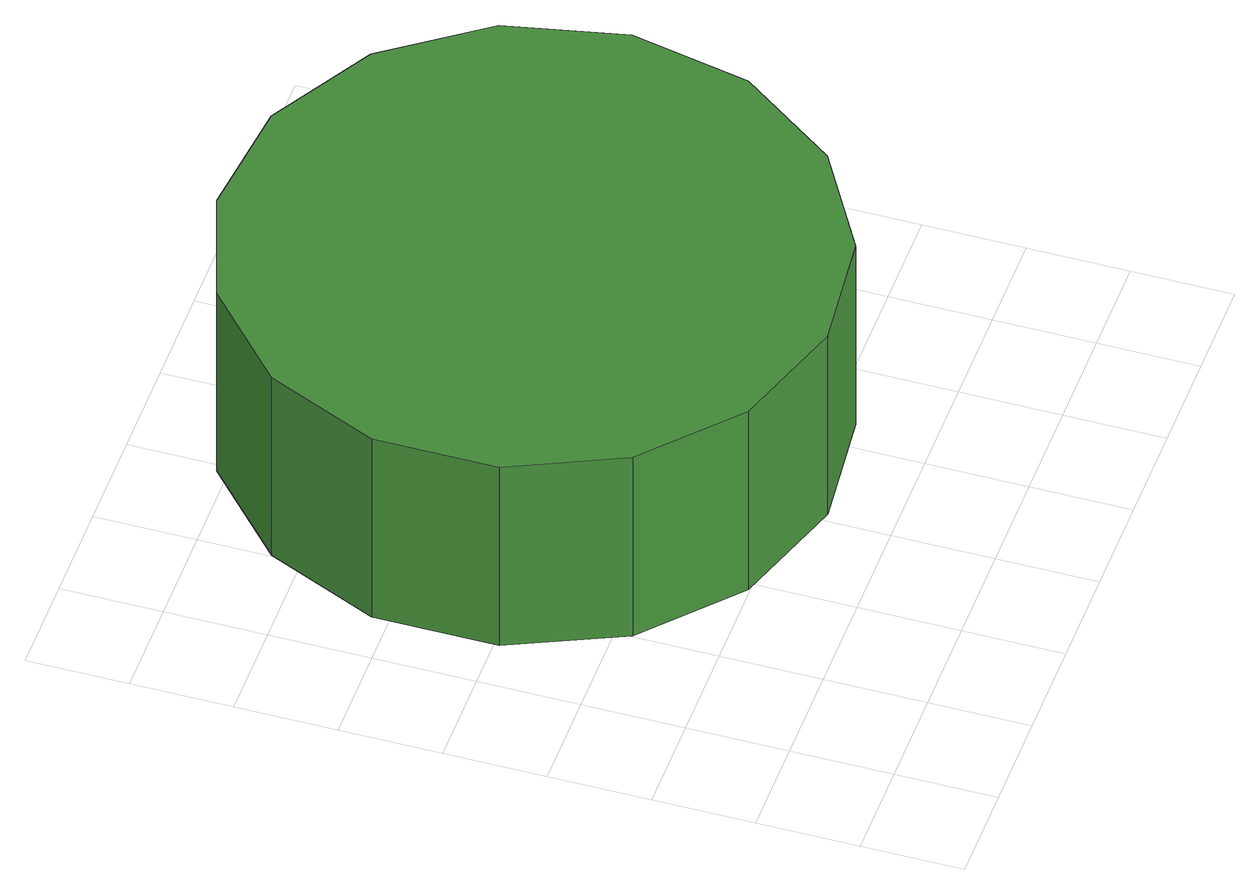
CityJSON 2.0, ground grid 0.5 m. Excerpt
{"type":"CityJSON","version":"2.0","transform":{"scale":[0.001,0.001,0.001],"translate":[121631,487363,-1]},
"CityObjects":{
"tree1":{"type":"SolitaryVegetationObject","attributes":{"function":"something"},"geometry":[{"type":"MultiSurface","lod":"1","boundaries":[[[0,1,2,3,4,5,6,7,8,9,10,11,12,13,14]],[[15,16,17,18,19,20,21,22,23,24,25,26,27,28,29]],[[0,29,28,1]],[[1,28,27,2]],[[2,27,26,3]],[[3,26,25,4]],[[4,25,24,5]],[[5,24,23,6]],[[6,23,22,7]],[[7,22,21,8]],[[8,21,20,9]],[[9,20,19,10]],[[10,19,18,11]],[[11,18,17,12]],[[12,17,16,13]],[[13,16,15,14]],[[14,15,29,0]]]}]}
},
"vertices":[
[3171,2281,1848],[3044,2879,1848],[2684,3374,1848],[2154,3680,1848],[1546,3744,1848],[964,3555,1848],[510,3145,1848],[261,2586,1848],[261,1975,1848],[510,1416,1848],[964,1007,1848],[1546,817,1848],[2154,881,1848],[2684,1187,1848],[3044,1682,1848],[3044,1682,729],[2684,1187,729],[2154,881,729],[1546,817,729],[964,1007,729],[510,1416,729],[261,1975,729],[261,2586,729],[510,3145,729],[964,3555,729],[1546,3744,729],[2154,3680,729],[2684,3374,729],[3044,2879,729],[3171,2281,729]
]}
